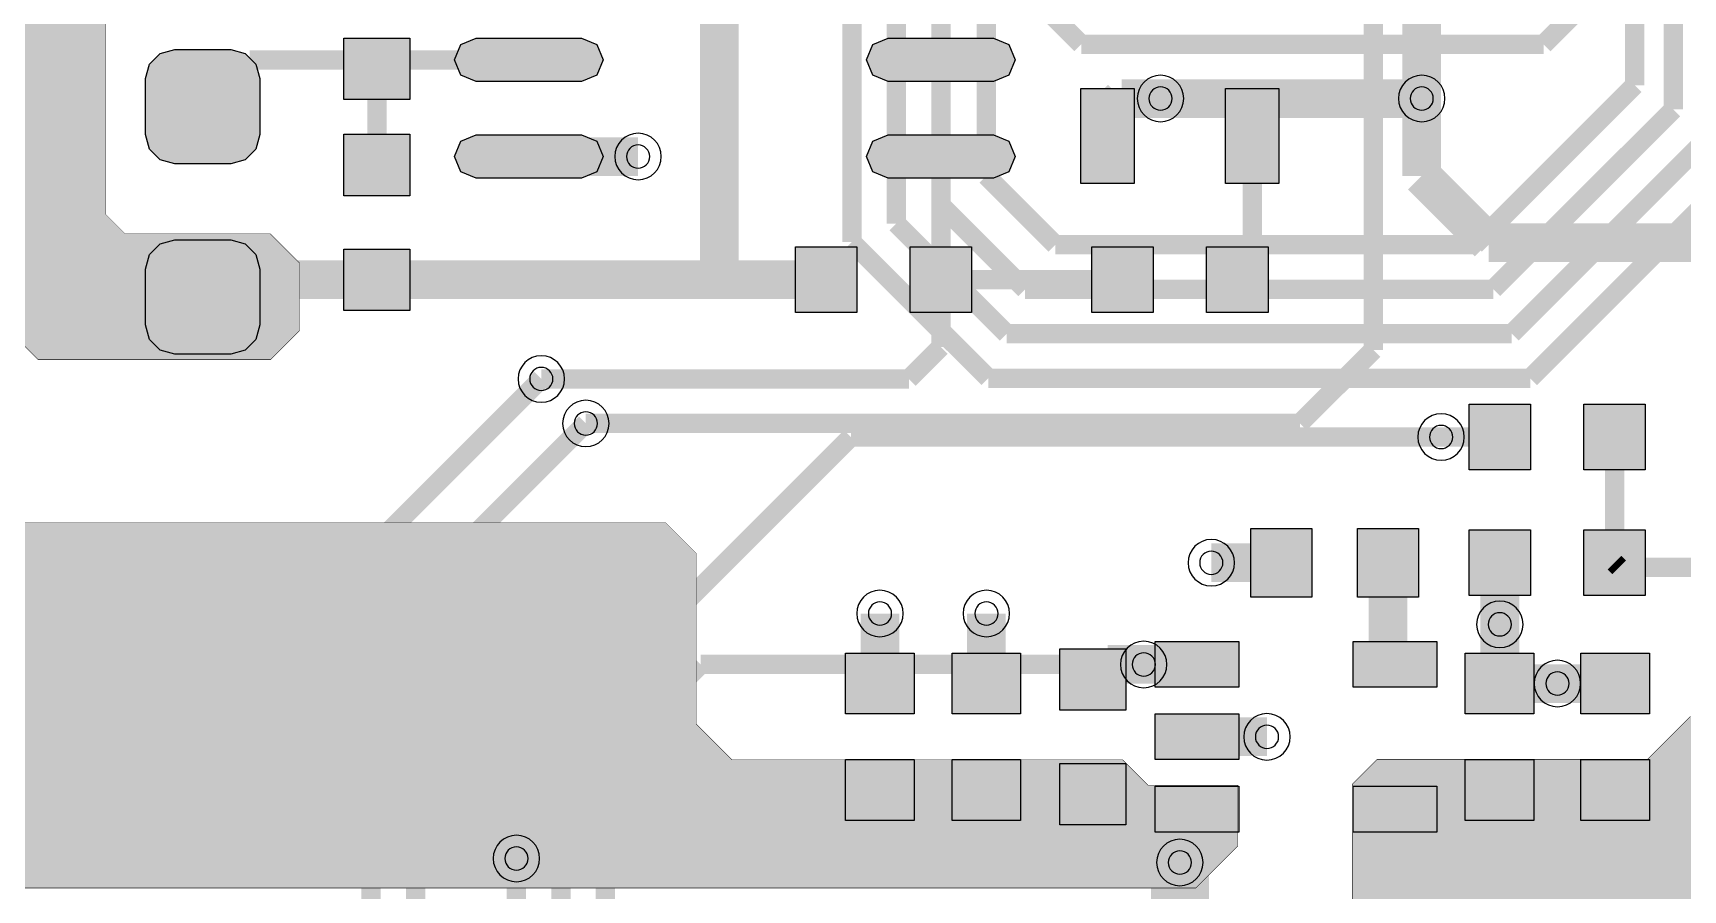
# Model space of a CAD drawing. Header units: millimetres. Extents: x -2 to 166, y 0 to 101.
# Drawn here: x 19.11 to 40.77, y 24.02 to 35.28 of the extents above; entities that cross this region are included whole.
import ezdxf

# ---------------------------------------------------------------- set-up
doc = ezdxf.new("R2010")
doc.units = ezdxf.units.MM
doc.header["$MEASUREMENT"] = 0
for name, color, linetype, true_color in [('Bottom-Layer', 7, 'Continuous', 0x0000ff), ('Hole-Layer', 7, 'Continuous', 0x222222), ('Multi-Layer', 7, 'Continuous', 0xc0c0c0), ('Top-Layer', 7, 'Continuous', 0xff0000)]:
    doc.layers.add(name, color=color, linetype=linetype, true_color=true_color)

msp = doc.modelspace()

# ---------------------------------------------------------------- hatches: boundary and pattern name
at = {"layer": 'Bottom-Layer'}
for points in [[(24.054, 34.404), (23.19, 34.404), (23.19, 35.21), (24.054, 35.21)], [(24.925, 34.641), (24.724, 34.724), (24.641, 34.925), (24.724, 35.126), (24.925, 35.209), (26.307, 35.209), (26.508, 35.126), (26.591, 34.925), (26.508, 34.724), (26.307, 34.641)], [(30.335, 34.641), (30.134, 34.724), (30.051, 34.925), (30.134, 35.126), (30.335, 35.209), (31.717, 35.209), (31.918, 35.126), (32.001, 34.925), (31.918, 34.724), (31.717, 34.641)], [(21.704, 33.56), (20.969, 33.56), (20.777, 33.611), (20.637, 33.751), (20.586, 33.943), (20.586, 34.678), (20.637, 34.869), (20.777, 35.009), (20.969, 35.06), (21.704, 35.06), (21.895, 35.009), (22.035, 34.869), (22.086, 34.678), (22.086, 33.943), (22.035, 33.751), (21.895, 33.611)], [(32.863, 34.55), (33.563, 34.55), (33.563, 33.3), (32.863, 33.3)], [(34.763, 34.55), (35.463, 34.55), (35.463, 33.3), (34.763, 33.3)], [(24.054, 33.14), (23.19, 33.14), (23.19, 33.947), (24.054, 33.947)], [(24.925, 33.371), (24.724, 33.454), (24.641, 33.655), (24.724, 33.856), (24.925, 33.939), (26.307, 33.939), (26.508, 33.856), (26.591, 33.655), (26.508, 33.454), (26.307, 33.371)], [(30.335, 33.371), (30.134, 33.454), (30.051, 33.655), (30.134, 33.856), (30.335, 33.939), (31.717, 33.939), (31.918, 33.856), (32.001, 33.655), (31.918, 33.454), (31.717, 33.371)], [(21.704, 31.06), (20.969, 31.06), (20.777, 31.111), (20.637, 31.251), (20.586, 31.443), (20.586, 32.178), (20.637, 32.369), (20.777, 32.509), (20.969, 32.56), (21.704, 32.56), (21.895, 32.509), (22.035, 32.369), (22.086, 32.178), (22.086, 31.443), (22.035, 31.251), (21.895, 31.111)], [(24.054, 31.633), (23.19, 31.633), (23.19, 32.44), (24.054, 32.44)], [(29.116, 31.605), (29.116, 32.469), (29.923, 32.469), (29.923, 31.605)], [(30.623, 31.605), (30.623, 32.469), (31.429, 32.469), (31.429, 31.605)], [(33.006, 31.605), (33.006, 32.469), (33.813, 32.469), (33.813, 31.605)], [(34.513, 31.605), (34.513, 32.469), (35.32, 32.469), (35.32, 31.605)], [(38.766, 30.404), (38.766, 29.54), (37.959, 29.54), (37.959, 30.404)], [(40.273, 30.404), (40.273, 29.54), (39.466, 29.54), (39.466, 30.404)], [(33.414, 25.732), (33.746, 25.4), (34.925, 25.4), (34.925, 24.601), (34.373, 24.05), (15.28, 24.05), (14.808, 24.522), (14.808, 26.26), (14.478, 26.59), (12.672, 26.59), (12.222, 27.04), (12.222, 28.838), (16.94, 28.838), (16.94, 28.844), (27.417, 28.844), (27.813, 28.448), (27.813, 26.205), (28.286, 25.732)], [(35.095, 27.871), (35.095, 28.771), (35.895, 28.771), (35.895, 27.871)], [(36.495, 27.871), (36.495, 28.771), (37.295, 28.771), (37.295, 27.871)], [(37.959, 27.889), (37.959, 28.753), (38.766, 28.753), (38.766, 27.889)], [(39.466, 27.889), (39.466, 28.753), (40.273, 28.753), (40.273, 27.889)], [(30.676, 26.335), (29.776, 26.335), (29.776, 27.135), (30.676, 27.135)], [(31.173, 27.135), (32.073, 27.135), (32.073, 26.335), (31.173, 26.335)], [(32.588, 27.192), (33.452, 27.192), (33.452, 26.385), (32.588, 26.385)], [(34.937, 27.285), (34.937, 26.685), (33.837, 26.685), (33.837, 27.285)], [(37.537, 27.285), (37.537, 26.685), (36.437, 26.685), (36.437, 27.285)], [(38.81, 26.335), (37.91, 26.335), (37.91, 27.135), (38.81, 27.135)], [(39.428, 27.135), (40.328, 27.135), (40.328, 26.335), (39.428, 26.335)], [(34.937, 26.335), (34.937, 25.735), (33.837, 25.735), (33.837, 26.335)], [(36.431, 25.417), (36.753, 25.739), (40.302, 25.739), (40.859, 26.297), (41.8, 26.297), (42.099, 25.999), (42.099, 22.918), (41.696, 22.515), (36.938, 22.515), (36.431, 23.023)], [(30.676, 24.935), (29.776, 24.935), (29.776, 25.735), (30.676, 25.735)], [(31.173, 25.735), (32.073, 25.735), (32.073, 24.935), (31.173, 24.935)], [(32.588, 25.685), (33.452, 25.685), (33.452, 24.878), (32.588, 24.878)], [(38.81, 24.935), (37.91, 24.935), (37.91, 25.735), (38.81, 25.735)], [(39.428, 25.735), (40.328, 25.735), (40.328, 24.935), (39.428, 24.935)], [(34.937, 25.385), (34.937, 24.785), (33.837, 24.785), (33.837, 25.385)], [(37.537, 25.385), (37.537, 24.785), (36.437, 24.785), (36.437, 25.385)]]:
    msp.add_hatch(color=256, dxfattribs=at).paths.add_polyline_path(points)
at = {"layer": 'Hole-Layer'}
for points in [[(20.886, 34.31, 1), (21.786, 34.31, 1)], [(20.886, 34.31, 1), (21.786, 34.31, 1)], [(20.886, 31.81, 1), (21.786, 31.81, 1)], [(20.886, 31.81, 1), (21.786, 31.81, 1)]]:
    msp.add_hatch(color=256, dxfattribs=at).paths.add_polyline_path(points)
at = {"layer": 'Multi-Layer'}
for points in [[(21.704, 33.56), (20.969, 33.56), (20.777, 33.611), (20.637, 33.751), (20.586, 33.943), (20.586, 34.678), (20.637, 34.869), (20.777, 35.009), (20.969, 35.06), (21.704, 35.06), (21.895, 35.009), (22.035, 34.869), (22.086, 34.678), (22.086, 33.943), (22.035, 33.751), (21.895, 33.611)], [(21.704, 33.56), (20.969, 33.56), (20.777, 33.611), (20.637, 33.751), (20.586, 33.943), (20.586, 34.678), (20.637, 34.869), (20.777, 35.009), (20.969, 35.06), (21.704, 35.06), (21.895, 35.009), (22.035, 34.869), (22.086, 34.678), (22.086, 33.943), (22.035, 33.751), (21.895, 33.611)], [(21.704, 33.56), (20.969, 33.56), (20.777, 33.611), (20.637, 33.751), (20.586, 33.943), (20.586, 34.678), (20.637, 34.869), (20.777, 35.009), (20.969, 35.06), (21.704, 35.06), (21.895, 35.009), (22.035, 34.869), (22.086, 34.678), (22.086, 33.943), (22.035, 33.751), (21.895, 33.611)], [(21.704, 31.06), (20.969, 31.06), (20.777, 31.111), (20.637, 31.251), (20.586, 31.443), (20.586, 32.178), (20.637, 32.369), (20.777, 32.509), (20.969, 32.56), (21.704, 32.56), (21.895, 32.509), (22.035, 32.369), (22.086, 32.178), (22.086, 31.443), (22.035, 31.251), (21.895, 31.111)], [(21.704, 31.06), (20.969, 31.06), (20.777, 31.111), (20.637, 31.251), (20.586, 31.443), (20.586, 32.178), (20.637, 32.369), (20.777, 32.509), (20.969, 32.56), (21.704, 32.56), (21.895, 32.509), (22.035, 32.369), (22.086, 32.178), (22.086, 31.443), (22.035, 31.251), (21.895, 31.111)], [(21.704, 31.06), (20.969, 31.06), (20.777, 31.111), (20.637, 31.251), (20.586, 31.443), (20.586, 32.178), (20.637, 32.369), (20.777, 32.509), (20.969, 32.56), (21.704, 32.56), (21.895, 32.509), (22.035, 32.369), (22.086, 32.178), (22.086, 31.443), (22.035, 31.251), (21.895, 31.111)]]:
    msp.add_hatch(color=256, dxfattribs=at).paths.add_polyline_path(points)
at = {"layer": 'Top-Layer'}
for points in [[(18.415, 36.449), (17.907, 36.957), (9.017, 36.957), (8.482, 37.492), (8.482, 45.185), (9.25, 45.953), (9.8, 45.953), (10.16, 45.593), (10.16, 38.862), (10.541, 38.481), (19.431, 38.481), (20.066, 37.846), (20.066, 32.893), (20.32, 32.639), (22.225, 32.639), (22.606, 32.258), (22.606, 31.369), (22.225, 30.988), (19.177, 30.988), (18.415, 31.75)], [(21.704, 33.56), (20.969, 33.56), (20.777, 33.611), (20.637, 33.751), (20.586, 33.943), (20.586, 34.678), (20.637, 34.869), (20.777, 35.009), (20.969, 35.06), (21.704, 35.06), (21.895, 35.009), (22.035, 34.869), (22.086, 34.678), (22.086, 33.943), (22.035, 33.751), (21.895, 33.611)], [(21.704, 31.06), (20.969, 31.06), (20.777, 31.111), (20.637, 31.251), (20.586, 31.443), (20.586, 32.178), (20.637, 32.369), (20.777, 32.509), (20.969, 32.56), (21.704, 32.56), (21.895, 32.509), (22.035, 32.369), (22.086, 32.178), (22.086, 31.443), (22.035, 31.251), (21.895, 31.111)]]:
    msp.add_hatch(color=256, dxfattribs=at).paths.add_polyline_path(points)

# ---------------------------------------------------------------- linework, layer by layer
at = {"layer": 'Bottom-Layer'}
for points, const_width in [([(28.116, 39.084), (28.116, 32.037)], 0.508), ([(37.338, 37.973), (37.338, 34.417)], 0.508), ([(36.703, 37.719), (36.703, 31.115)], 0.254), ([(31.026, 34.925), (31.026, 36.195)], 0.254), ([(21.951, 34.925), (21.336, 34.31)], 0.254), ([(25.616, 34.925), (21.951, 34.925)], 0.254), ([(23.622, 33.543), (23.622, 34.807)], 0.254), ([(33.213, 34.229), (33.401, 34.417)], 0.508), ([(33.401, 34.417), (33.909, 34.417)], 0.508), ([(37.338, 34.417), (37.338, 33.401)], 0.508), ([(33.213, 33.925), (33.213, 34.229)], 0.508), ([(35.113, 33.925), (35.113, 32.233)], 0.254), ([(27.051, 33.655), (25.616, 33.655)], 0.508), ([(31.026, 33.655), (31.026, 32.037)], 0.254), ([(37.338, 33.401), (38.215, 32.524)], 0.508), ([(38.215, 32.524), (45.322, 32.524)], 0.508), ([(21.563, 32.037), (21.336, 31.81)], 0.508), ([(23.622, 32.037), (21.563, 32.037)], 0.508), ([(28.116, 32.037), (23.622, 32.037)], 0.508), ([(28.116, 32.037), (29.519, 32.037)], 0.508), ([(35.113, 32.233), (34.916, 32.037)], 0.254), ([(33.41, 32.037), (31.026, 32.037)], 0.254), ([(31.026, 32.037), (31.026, 31.153)], 0.254), ([(31.026, 31.153), (30.607, 30.734)], 0.254), ([(36.703, 31.115), (35.738, 30.15)], 0.254), ([(30.607, 30.734), (25.781, 30.734)], 0.254), ([(35.738, 30.15), (26.365, 30.15)], 0.254), ([(38.363, 29.972), (37.592, 29.972)], 0.254), ([(39.869, 29.972), (39.869, 28.321)], 0.254), ([(35.495, 28.321), (34.576, 28.321)], 0.508), ([(36.895, 28.321), (36.895, 27.077)], 0.508), ([(38.363, 27.512), (38.363, 28.321)], 0.508), ([(39.93, 28.26), (39.869, 28.321)], 0.254), ([(41.418, 28.26), (39.93, 28.26)], 0.254), ([(30.226, 26.735), (30.226, 27.654)], 0.508), ([(31.623, 26.735), (31.623, 27.654)], 0.508), ([(38.363, 26.738), (38.363, 27.512)], 0.508), ([(36.895, 27.077), (36.987, 26.985)], 0.508), ([(33.217, 26.985), (33.02, 26.788)], 0.508), ([(33.688, 26.985), (33.217, 26.985)], 0.508), ([(34.387, 26.985), (33.688, 26.985)], 0.508), ([(38.36, 26.735), (38.363, 26.738)], 0.508), ([(39.119, 26.735), (38.36, 26.735)], 0.508), ([(39.878, 26.735), (39.119, 26.735)], 0.508), ([(34.387, 26.035), (35.306, 26.035)], 0.508), ([(30.226, 25.335), (31.623, 25.335)], 0.508), ([(31.623, 25.335), (32.967, 25.335)], 0.508), ([(32.967, 25.335), (33.02, 25.282)], 0.508), ([(33.02, 25.282), (33.217, 25.085)], 0.508), ([(33.217, 25.085), (34.387, 25.085)], 0.508), ([(34.163, 23.114), (34.163, 24.384)], 0.762)]:
    msp.add_lwpolyline(points, dxfattribs=dict(at, const_width=const_width))
for points in [[(24.054, 34.404), (23.19, 34.404), (23.19, 35.21), (24.054, 35.21)], [(24.925, 34.641), (24.724, 34.724), (24.641, 34.925), (24.724, 35.126), (24.925, 35.209), (26.307, 35.209), (26.508, 35.126), (26.591, 34.925), (26.508, 34.724), (26.307, 34.641)], [(30.335, 34.641), (30.134, 34.724), (30.051, 34.925), (30.134, 35.126), (30.335, 35.209), (31.717, 35.209), (31.918, 35.126), (32.001, 34.925), (31.918, 34.724), (31.717, 34.641)], [(21.704, 33.56), (20.969, 33.56), (20.777, 33.611), (20.637, 33.751), (20.586, 33.943), (20.586, 34.678), (20.637, 34.869), (20.777, 35.009), (20.969, 35.06), (21.704, 35.06), (21.895, 35.009), (22.035, 34.869), (22.086, 34.678), (22.086, 33.943), (22.035, 33.751), (21.895, 33.611)], [(32.863, 34.55), (33.563, 34.55), (33.563, 33.3), (32.863, 33.3)], [(34.763, 34.55), (35.463, 34.55), (35.463, 33.3), (34.763, 33.3)], [(24.054, 33.14), (23.19, 33.14), (23.19, 33.947), (24.054, 33.947)], [(24.925, 33.371), (24.724, 33.454), (24.641, 33.655), (24.724, 33.856), (24.925, 33.939), (26.307, 33.939), (26.508, 33.856), (26.591, 33.655), (26.508, 33.454), (26.307, 33.371)], [(30.335, 33.371), (30.134, 33.454), (30.051, 33.655), (30.134, 33.856), (30.335, 33.939), (31.717, 33.939), (31.918, 33.856), (32.001, 33.655), (31.918, 33.454), (31.717, 33.371)], [(21.704, 31.06), (20.969, 31.06), (20.777, 31.111), (20.637, 31.251), (20.586, 31.443), (20.586, 32.178), (20.637, 32.369), (20.777, 32.509), (20.969, 32.56), (21.704, 32.56), (21.895, 32.509), (22.035, 32.369), (22.086, 32.178), (22.086, 31.443), (22.035, 31.251), (21.895, 31.111)], [(24.054, 31.633), (23.19, 31.633), (23.19, 32.44), (24.054, 32.44)], [(29.116, 31.605), (29.116, 32.469), (29.923, 32.469), (29.923, 31.605)], [(30.623, 31.605), (30.623, 32.469), (31.429, 32.469), (31.429, 31.605)], [(33.006, 31.605), (33.006, 32.469), (33.813, 32.469), (33.813, 31.605)], [(34.513, 31.605), (34.513, 32.469), (35.32, 32.469), (35.32, 31.605)], [(38.766, 30.404), (38.766, 29.54), (37.959, 29.54), (37.959, 30.404)], [(40.273, 30.404), (40.273, 29.54), (39.466, 29.54), (39.466, 30.404)], [(35.095, 27.871), (35.095, 28.771), (35.895, 28.771), (35.895, 27.871)], [(36.495, 27.871), (36.495, 28.771), (37.295, 28.771), (37.295, 27.871)], [(37.959, 27.889), (37.959, 28.753), (38.766, 28.753), (38.766, 27.889)], [(39.466, 27.889), (39.466, 28.753), (40.273, 28.753), (40.273, 27.889)], [(30.676, 26.335), (29.776, 26.335), (29.776, 27.135), (30.676, 27.135)], [(31.173, 27.135), (32.073, 27.135), (32.073, 26.335), (31.173, 26.335)], [(32.588, 27.192), (33.452, 27.192), (33.452, 26.385), (32.588, 26.385)], [(34.937, 27.285), (34.937, 26.685), (33.837, 26.685), (33.837, 27.285)], [(37.537, 27.285), (37.537, 26.685), (36.437, 26.685), (36.437, 27.285)], [(38.81, 26.335), (37.91, 26.335), (37.91, 27.135), (38.81, 27.135)], [(39.428, 27.135), (40.328, 27.135), (40.328, 26.335), (39.428, 26.335)], [(34.937, 26.335), (34.937, 25.735), (33.837, 25.735), (33.837, 26.335)], [(30.676, 24.935), (29.776, 24.935), (29.776, 25.735), (30.676, 25.735)], [(31.173, 25.735), (32.073, 25.735), (32.073, 24.935), (31.173, 24.935)], [(32.588, 25.685), (33.452, 25.685), (33.452, 24.878), (32.588, 24.878)], [(38.81, 24.935), (37.91, 24.935), (37.91, 25.735), (38.81, 25.735)], [(39.428, 25.735), (40.328, 25.735), (40.328, 24.935), (39.428, 24.935)], [(34.937, 25.385), (34.937, 24.785), (33.837, 24.785), (33.837, 25.385)], [(37.537, 25.385), (37.537, 24.785), (36.437, 24.785), (36.437, 25.385)]]:
    msp.add_lwpolyline(points, close=True, dxfattribs=at)
at = {"layer": 'Bottom-Layer', "const_width": 0.00508}
for points in [[(33.414, 25.732), (33.746, 25.4), (34.925, 25.4), (34.925, 24.601), (34.373, 24.05), (15.28, 24.05), (14.808, 24.522), (14.808, 26.26), (14.478, 26.59), (12.672, 26.59), (12.222, 27.04), (12.222, 28.838), (16.94, 28.838), (16.94, 28.844), (27.417, 28.844), (27.813, 28.448), (27.813, 26.205), (28.286, 25.732)], [(36.431, 25.417), (36.753, 25.739), (40.302, 25.739), (40.859, 26.297), (41.8, 26.297), (42.099, 25.999), (42.099, 22.918), (41.696, 22.515), (36.938, 22.515), (36.431, 23.023)]]:
    msp.add_lwpolyline(points, close=True, dxfattribs=at)
at = {"layer": 'Hole-Layer'}
for points in [[(33.757, 34.417, 1), (34.062, 34.417, 1)], [(26.899, 33.655, 1), (27.204, 33.655, 1)], [(37.44, 29.972, 1), (37.745, 29.972, 1)], [(34.423, 28.321, 1), (34.728, 28.321, 1)], [(30.074, 27.654, 1), (30.379, 27.654, 1)], [(31.471, 27.654, 1), (31.776, 27.654, 1)], [(38.21, 27.512, 1), (38.515, 27.512, 1)], [(33.536, 26.985, 1), (33.841, 26.985, 1)], [(38.967, 26.735, 1), (39.272, 26.735, 1)], [(35.154, 26.035, 1), (35.459, 26.035, 1)], [(25.302, 24.437, 1), (25.607, 24.437, 1)], [(34.011, 24.384, 1), (34.316, 24.384, 1)]]:
    msp.add_lwpolyline(points, format="xyb", close=True, dxfattribs=at)
for points in [[(37.186, 34.417, 1), (37.49, 34.417), (37.49, 34.417, 1), (37.186, 34.417)], [(25.629, 30.734, 1), (25.933, 30.734), (25.933, 30.734, 1), (25.629, 30.734)], [(26.213, 30.15, 1), (26.518, 30.15), (26.518, 30.15, 1), (26.213, 30.15)]]:
    msp.add_lwpolyline(points, format="xyb", dxfattribs=at)
at = {"layer": 'Multi-Layer'}
for points in [[(21.704, 33.56), (20.969, 33.56), (20.777, 33.611), (20.637, 33.751), (20.586, 33.943), (20.586, 34.678), (20.637, 34.869), (20.777, 35.009), (20.969, 35.06), (21.704, 35.06), (21.895, 35.009), (22.035, 34.869), (22.086, 34.678), (22.086, 33.943), (22.035, 33.751), (21.895, 33.611)], [(21.704, 33.56), (20.969, 33.56), (20.777, 33.611), (20.637, 33.751), (20.586, 33.943), (20.586, 34.678), (20.637, 34.869), (20.777, 35.009), (20.969, 35.06), (21.704, 35.06), (21.895, 35.009), (22.035, 34.869), (22.086, 34.678), (22.086, 33.943), (22.035, 33.751), (21.895, 33.611)], [(21.704, 33.56), (20.969, 33.56), (20.777, 33.611), (20.637, 33.751), (20.586, 33.943), (20.586, 34.678), (20.637, 34.869), (20.777, 35.009), (20.969, 35.06), (21.704, 35.06), (21.895, 35.009), (22.035, 34.869), (22.086, 34.678), (22.086, 33.943), (22.035, 33.751), (21.895, 33.611)], [(21.704, 31.06), (20.969, 31.06), (20.777, 31.111), (20.637, 31.251), (20.586, 31.443), (20.586, 32.178), (20.637, 32.369), (20.777, 32.509), (20.969, 32.56), (21.704, 32.56), (21.895, 32.509), (22.035, 32.369), (22.086, 32.178), (22.086, 31.443), (22.035, 31.251), (21.895, 31.111)], [(21.704, 31.06), (20.969, 31.06), (20.777, 31.111), (20.637, 31.251), (20.586, 31.443), (20.586, 32.178), (20.637, 32.369), (20.777, 32.509), (20.969, 32.56), (21.704, 32.56), (21.895, 32.509), (22.035, 32.369), (22.086, 32.178), (22.086, 31.443), (22.035, 31.251), (21.895, 31.111)], [(21.704, 31.06), (20.969, 31.06), (20.777, 31.111), (20.637, 31.251), (20.586, 31.443), (20.586, 32.178), (20.637, 32.369), (20.777, 32.509), (20.969, 32.56), (21.704, 32.56), (21.895, 32.509), (22.035, 32.369), (22.086, 32.178), (22.086, 31.443), (22.035, 31.251), (21.895, 31.111)]]:
    msp.add_lwpolyline(points, close=True, dxfattribs=at)
for points in [[(33.604, 34.417, 1), (34.214, 34.417, 1)], [(25.476, 30.734, 1), (26.086, 30.734, 1)], [(26.061, 30.15, 1), (26.67, 30.15, 1)], [(37.287, 29.972, 1), (37.897, 29.972, 1)], [(34.271, 28.321, 1), (34.881, 28.321, 1)], [(38.058, 27.512, 1), (38.668, 27.512, 1)], [(33.383, 26.985, 1), (33.993, 26.985, 1)], [(38.814, 26.735, 1), (39.424, 26.735, 1)], [(35.001, 26.035, 1), (35.611, 26.035, 1)], [(33.858, 24.384, 1), (34.468, 24.384, 1)]]:
    msp.add_lwpolyline(points, format="xyb", close=True, dxfattribs=at)
for points in [[(37.033, 34.417, 1), (37.643, 34.417), (37.643, 34.417, 1), (37.033, 34.417)], [(26.746, 33.655, 1), (27.356, 33.655), (27.356, 33.655, 1), (26.746, 33.655)], [(29.921, 27.654, 1), (30.531, 27.654), (30.531, 27.654, 1), (29.921, 27.654)], [(31.318, 27.654, 1), (31.928, 27.654), (31.928, 27.654, 1), (31.318, 27.654)], [(25.149, 24.437, 1), (25.759, 24.437), (25.759, 24.437, 1), (25.149, 24.437)]]:
    msp.add_lwpolyline(points, format="xyb", dxfattribs=at)
at = {"layer": 'Top-Layer', "const_width": 0.00508}
msp.add_lwpolyline([(18.415, 36.449), (17.907, 36.957), (9.017, 36.957), (8.482, 37.492), (8.482, 45.185), (9.25, 45.953), (9.8, 45.953), (10.16, 45.593), (10.16, 38.862), (10.541, 38.481), (19.431, 38.481), (20.066, 37.846), (20.066, 32.893), (20.32, 32.639), (22.225, 32.639), (22.606, 32.258), (22.606, 31.369), (22.225, 30.988), (19.177, 30.988), (18.415, 31.75)], close=True, dxfattribs=at)
at = {"layer": 'Top-Layer'}
for points, const_width in [([(31.623, 37.846), (31.623, 33.401)], 0.254), ([(31.026, 33.017), (31.026, 37.617)], 0.254), ([(30.442, 37.375), (30.442, 32.775)], 0.254), ([(29.858, 32.533), (29.858, 37.133)], 0.254), ([(40.132, 34.592), (40.132, 37.274)], 0.254), ([(40.64, 36.956), (40.64, 34.274)], 0.254), ([(32.868, 35.128), (32.207, 35.789)], 0.254), ([(39.624, 35.814), (38.938, 35.128)], 0.254), ([(38.938, 35.128), (32.868, 35.128)], 0.254), ([(33.909, 34.417), (37.338, 34.417)], 0.508), ([(38.036, 32.496), (40.132, 34.592)], 0.254), ([(40.64, 34.274), (38.278, 31.912)], 0.254), ([(38.52, 31.328), (41.275, 34.083)], 0.254), ([(31.623, 33.401), (32.528, 32.496)], 0.254), ([(32.131, 31.912), (31.026, 33.017)], 0.254), ([(41.032, 33.014), (38.762, 30.744)], 0.254), ([(30.442, 32.775), (31.889, 31.328)], 0.254), ([(31.648, 30.744), (29.858, 32.533)], 0.254), ([(32.528, 32.496), (38.036, 32.496)], 0.254), ([(38.278, 31.912), (32.131, 31.912)], 0.254), ([(31.889, 31.328), (38.52, 31.328)], 0.254), ([(25.781, 30.734), (23.546, 28.499)], 0.254), ([(38.762, 30.744), (31.648, 30.744)], 0.254), ([(26.365, 30.15), (24.13, 27.914)], 0.254), ([(29.845, 29.972), (26.039, 26.166)], 0.254), ([(37.592, 29.972), (29.845, 29.972)], 0.254), ([(23.546, 28.499), (23.546, 23.008)], 0.254), ([(24.13, 27.914), (24.13, 23.593)], 0.254), ([(27.874, 26.985), (26.622, 25.733)], 0.254), ([(33.688, 26.985), (27.874, 26.985)], 0.254), ([(26.039, 26.166), (26.039, 24.195)], 0.254), ([(26.622, 25.733), (26.622, 20.193)], 0.254), ([(25.454, 24.437), (25.454, 9.452)], 0.254), ([(26.038, 24.195), (26.038, 20.436)], 0.254)]:
    msp.add_lwpolyline(points, dxfattribs=dict(at, const_width=const_width))
for points in [[(21.704, 33.56), (20.969, 33.56), (20.777, 33.611), (20.637, 33.751), (20.586, 33.943), (20.586, 34.678), (20.637, 34.869), (20.777, 35.009), (20.969, 35.06), (21.704, 35.06), (21.895, 35.009), (22.035, 34.869), (22.086, 34.678), (22.086, 33.943), (22.035, 33.751), (21.895, 33.611)], [(21.704, 31.06), (20.969, 31.06), (20.777, 31.111), (20.637, 31.251), (20.586, 31.443), (20.586, 32.178), (20.637, 32.369), (20.777, 32.509), (20.969, 32.56), (21.704, 32.56), (21.895, 32.509), (22.035, 32.369), (22.086, 32.178), (22.086, 31.443), (22.035, 31.251), (21.895, 31.111)]]:
    msp.add_lwpolyline(points, close=True, dxfattribs=at)

doc.saveas('drawing.dxf')
